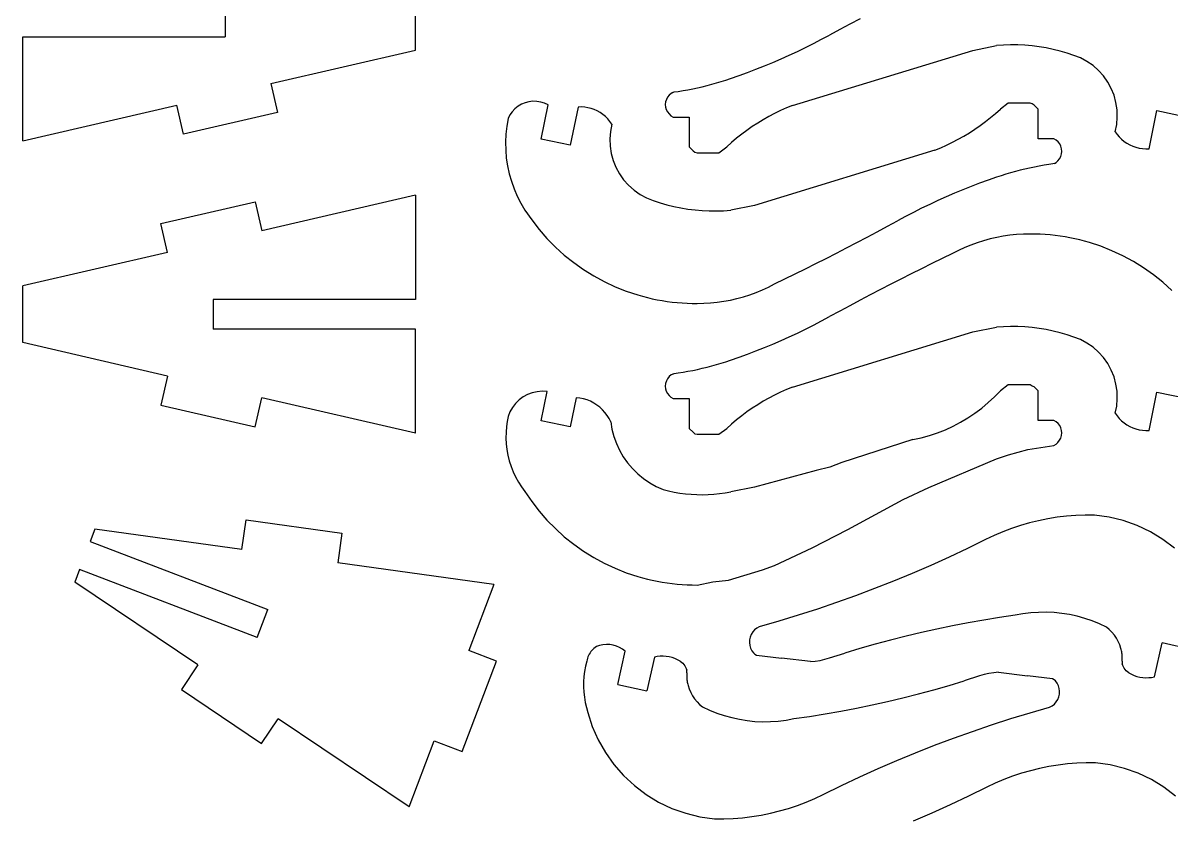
# Model space of a CAD drawing. Extents: x -3998 to 3998, y -3549 to 3549.
# Drawn here: x -1880 to -1301, y -3071 to -2669 of the extents above; entities that cross this region are included whole.
import ezdxf

# ---------------------------------------------------------------- set-up
doc = ezdxf.new("R2010")
doc.units = 0
doc.header["$MEASUREMENT"] = 0
doc.layers.get('0').update_dxf_attribs({"linetype": 'CONTINUOUS'})

msp = doc.modelspace()

# ---------------------------------------------------------------- linework, layer by layer
for p, q in [((-1681.85, -2683.12), (-1681.85, -2654.51)), ((-1777.85, -2661.32), (-1777.85, -2676.32)), ((-1457.61, -2667.25), (-1462.74, -2669.98)), ((-1467.86, -2672.73), (-1472.97, -2675.5)), ((-1462.74, -2669.98), (-1467.86, -2672.73)), ((-1879.85, -2728.82), (-1879.85, -2676.32)), ((-1879.85, -2676.32), (-1777.85, -2676.32)), ((-1485.1, -2681.78), (-1481.03, -2679.74)), ((-1481.03, -2679.74), (-1476.98, -2677.65)), ((-1476.98, -2677.65), (-1472.97, -2675.5)), ((-1400.77, -2683.2), (-1388.85, -2680.82)), ((-1385.25, -2680.56), (-1388.85, -2680.82)), ((-1381.65, -2680.44), (-1385.25, -2680.56)), ((-1378.04, -2680.47), (-1381.65, -2680.44)), ((-1374.44, -2680.64), (-1378.04, -2680.47)), ((-1370.85, -2680.95), (-1374.44, -2680.64)), ((-1367.28, -2681.4), (-1370.85, -2680.95)), ((-1754.82, -2699.96), (-1681.85, -2683.12)), ((-1497.49, -2687.54), (-1493.33, -2685.68)), ((-1493.33, -2685.68), (-1489.2, -2683.76)), ((-1491.75, -2711.02), (-1400.77, -2683.2)), ((-1489.2, -2683.76), (-1485.1, -2681.78)), ((-1363.72, -2682), (-1367.28, -2681.4)), ((-1360.19, -2682.73), (-1363.72, -2682)), ((-1356.69, -2683.6), (-1360.19, -2682.73)), ((-1353.23, -2684.61), (-1356.69, -2683.6)), ((-1349.81, -2685.76), (-1353.23, -2684.61)), ((-1346.44, -2687.04), (-1349.81, -2685.76)), ((-1514.36, -2694.4), (-1510.11, -2692.77)), ((-1510.11, -2692.77), (-1505.88, -2691.09)), ((-1505.88, -2691.09), (-1501.67, -2689.34)), ((-1501.67, -2689.34), (-1497.49, -2687.54)), ((-1343.16, -2688.79), (-1346.44, -2687.04)), ((-1340.11, -2690.91), (-1343.16, -2688.79)), ((-1337.32, -2693.37), (-1340.11, -2690.91)), ((-1527.65, -2698.97), (-1525.29, -2698.23)), ((-1525.29, -2698.23), (-1522.94, -2697.46)), ((-1522.94, -2697.46), (-1518.64, -2695.96)), ((-1518.64, -2695.96), (-1514.36, -2694.4)), ((-1334.84, -2696.14), (-1337.32, -2693.37)), ((-1332.69, -2699.18), (-1334.84, -2696.14)), ((-1754.82, -2699.96), (-1751.44, -2714.58)), ((-1552.13, -2704.43), (-1551.4, -2704.18)), ((-1551.4, -2704.18), (-1549.34, -2703.88)), ((-1549.34, -2703.88), (-1546.9, -2703.49)), ((-1546.9, -2703.49), (-1544.46, -2703.06)), ((-1544.46, -2703.06), (-1542.04, -2702.59)), ((-1542.04, -2702.59), (-1539.62, -2702.08)), ((-1539.62, -2702.08), (-1537.2, -2701.53)), ((-1537.2, -2701.53), (-1534.8, -2700.95)), ((-1534.8, -2700.95), (-1532.41, -2700.33)), ((-1532.41, -2700.33), (-1530.02, -2699.67)), ((-1530.02, -2699.67), (-1527.65, -2698.97)), ((-1330.91, -2702.44), (-1332.69, -2699.18)), ((-1329.52, -2705.89), (-1330.91, -2702.44)), ((-1626.56, -2709.62), (-1628.41, -2710.4)), ((-1624.62, -2709.12), (-1626.56, -2709.62)), ((-1622.64, -2708.88), (-1624.62, -2709.12)), ((-1620.63, -2708.93), (-1622.64, -2708.88)), ((-1618.66, -2709.26), (-1620.63, -2708.93)), ((-1616.75, -2709.86), (-1618.66, -2709.26)), ((-1614.94, -2710.72), (-1616.75, -2709.86)), ((-1555.71, -2709.2), (-1555.84, -2710.51)), ((-1555.33, -2707.94), (-1555.71, -2709.2)), ((-1554.73, -2706.78), (-1555.33, -2707.94)), ((-1553.92, -2705.75), (-1554.73, -2706.78)), ((-1552.92, -2704.89), (-1553.92, -2705.75)), ((-1552.13, -2704.43), (-1552.92, -2704.89)), ((-1382.85, -2709.82), (-1386.85, -2712.82)), ((-1371.85, -2709.82), (-1382.85, -2709.82)), ((-1370.75, -2710.12), (-1371.85, -2709.82)), ((-1369.85, -2710.82), (-1370.75, -2710.12)), ((-1328.54, -2709.48), (-1329.52, -2705.89)), ((-1327.98, -2713.15), (-1328.54, -2709.48)), ((-1879.85, -2728.82), (-1802.29, -2710.92)), ((-1798.91, -2725.53), (-1802.29, -2710.92)), ((-1751.44, -2714.58), (-1798.91, -2725.53)), ((-1634.2, -2715.78), (-1635.11, -2717.57)), ((-1633.05, -2714.14), (-1634.2, -2715.78)), ((-1631.69, -2712.68), (-1633.05, -2714.14)), ((-1630.13, -2711.42), (-1631.69, -2712.68)), ((-1628.41, -2710.4), (-1630.13, -2711.42)), ((-1618.52, -2727.98), (-1614.94, -2710.72)), ((-1599.85, -2711.82), (-1603.84, -2731.03)), ((-1598.18, -2711.77), (-1599.85, -2711.82)), ((-1596.51, -2711.87), (-1598.18, -2711.77)), ((-1594.86, -2712.12), (-1596.51, -2711.87)), ((-1593.24, -2712.52), (-1594.86, -2712.12)), ((-1591.66, -2713.06), (-1593.24, -2712.52)), ((-1590.14, -2713.75), (-1591.66, -2713.06)), ((-1588.68, -2714.57), (-1590.14, -2713.75)), ((-1587.3, -2715.51), (-1588.68, -2714.57)), ((-1586.02, -2716.58), (-1587.3, -2715.51)), ((-1555.84, -2710.51), (-1555.72, -2711.81)), ((-1555.72, -2711.81), (-1555.36, -2713.07)), ((-1555.36, -2713.07), (-1554.76, -2714.24)), ((-1554.76, -2714.24), (-1553.96, -2715.28)), ((-1553.96, -2715.28), (-1552.98, -2716.15)), ((-1500.71, -2715.05), (-1503.61, -2716.58)), ((-1497.76, -2713.61), (-1500.71, -2715.05)), ((-1494.78, -2712.27), (-1497.76, -2713.61)), ((-1491.75, -2711.02), (-1494.78, -2712.27)), ((-1391.8, -2717.11), (-1389.29, -2715)), ((-1389.29, -2715), (-1386.85, -2712.82)), ((-1367.85, -2712.82), (-1369.85, -2710.82)), ((-1367.85, -2727.82), (-1367.85, -2712.82)), ((-1327.85, -2716.87), (-1327.98, -2713.15)), ((-1311.85, -2732.82), (-1307.86, -2713.6)), ((-1307.86, -2713.6), (-1293.17, -2716.65)), ((-1635.82, -2721.51), (-1636.26, -2725.5)), ((-1635.11, -2717.57), (-1635.82, -2721.51)), ((-1584.84, -2717.76), (-1586.02, -2716.58)), ((-1583.76, -2719.04), (-1584.84, -2717.76)), ((-1582.81, -2720.41), (-1583.76, -2719.04)), ((-1582.81, -2720.41), (-1583.54, -2724.06)), ((-1552.98, -2716.15), (-1551.85, -2716.82)), ((-1551.85, -2716.82), (-1543.85, -2716.82)), ((-1543.85, -2716.82), (-1543.85, -2731.82)), ((-1512.01, -2721.67), (-1514.7, -2723.54)), ((-1509.26, -2719.89), (-1512.01, -2721.67)), ((-1506.46, -2718.19), (-1509.26, -2719.89)), ((-1503.61, -2716.58), (-1506.46, -2718.19)), ((-1399.69, -2722.96), (-1397, -2721.09)), ((-1397, -2721.09), (-1394.37, -2719.14)), ((-1394.37, -2719.14), (-1391.8, -2717.11)), ((-1328.89, -2724.22), (-1328.16, -2720.57)), ((-1328.16, -2720.57), (-1327.85, -2716.87)), ((-1636.26, -2725.5), (-1636.45, -2729.51)), ((-1583.54, -2724.06), (-1583.85, -2727.76)), ((-1519.9, -2727.52), (-1522.41, -2729.63)), ((-1517.33, -2725.49), (-1519.9, -2727.52)), ((-1514.7, -2723.54), (-1517.33, -2725.49)), ((-1408.09, -2728.06), (-1405.24, -2726.44)), ((-1405.24, -2726.44), (-1402.44, -2724.74)), ((-1402.44, -2724.74), (-1399.69, -2722.96)), ((-1328.89, -2724.22), (-1327.94, -2725.59)), ((-1327.94, -2725.59), (-1326.86, -2726.87)), ((-1326.86, -2726.87), (-1325.68, -2728.05)), ((-1636.45, -2729.51), (-1636.37, -2733.52)), ((-1603.84, -2731.03), (-1618.52, -2727.98)), ((-1583.85, -2727.76), (-1583.72, -2731.48)), ((-1583.72, -2731.48), (-1583.16, -2735.16)), ((-1543.85, -2731.82), (-1541.85, -2733.82)), ((-1528.85, -2734.82), (-1524.85, -2731.82)), ((-1522.41, -2729.63), (-1524.85, -2731.82)), ((-1419.95, -2733.62), (-1416.92, -2732.36)), ((-1416.92, -2732.36), (-1413.94, -2731.02)), ((-1413.94, -2731.02), (-1410.99, -2729.58)), ((-1410.99, -2729.58), (-1408.09, -2728.06)), ((-1359.85, -2727.82), (-1367.85, -2727.82)), ((-1358.72, -2728.48), (-1359.85, -2727.82)), ((-1357.74, -2729.35), (-1358.72, -2728.48)), ((-1356.93, -2730.39), (-1357.74, -2729.35)), ((-1356.34, -2731.56), (-1356.93, -2730.39)), ((-1355.98, -2732.82), (-1356.34, -2731.56)), ((-1355.86, -2734.13), (-1355.98, -2732.82)), ((-1325.68, -2728.05), (-1324.4, -2729.12)), ((-1324.4, -2729.12), (-1323.02, -2730.07)), ((-1323.02, -2730.07), (-1321.56, -2730.89)), ((-1321.56, -2730.89), (-1320.04, -2731.57)), ((-1320.04, -2731.57), (-1318.46, -2732.11)), ((-1318.46, -2732.11), (-1316.84, -2732.51)), ((-1316.84, -2732.51), (-1315.19, -2732.76)), ((-1315.19, -2732.76), (-1313.52, -2732.87)), ((-1313.52, -2732.87), (-1311.85, -2732.82)), ((-1636.37, -2733.52), (-1636.04, -2737.51)), ((-1636.04, -2737.51), (-1635.44, -2741.48)), ((-1583.16, -2735.16), (-1582.18, -2738.74)), ((-1582.18, -2738.74), (-1580.79, -2742.19)), ((-1541.85, -2733.82), (-1540.95, -2734.52)), ((-1540.95, -2734.52), (-1539.85, -2734.82)), ((-1539.85, -2734.82), (-1528.85, -2734.82)), ((-1419.95, -2733.62), (-1510.93, -2761.43)), ((-1358.77, -2739.74), (-1357.78, -2738.88)), ((-1357.78, -2738.88), (-1356.97, -2737.85)), ((-1356.97, -2737.85), (-1356.37, -2736.69)), ((-1356.37, -2736.69), (-1355.99, -2735.43)), ((-1355.99, -2735.43), (-1355.86, -2734.13)), ((-1635.44, -2741.48), (-1634.59, -2745.4)), ((-1580.79, -2742.19), (-1579.01, -2745.46)), ((-1379.29, -2744.31), (-1381.68, -2744.97)), ((-1376.9, -2743.68), (-1379.29, -2744.31)), ((-1374.5, -2743.1), (-1376.9, -2743.68)), ((-1372.08, -2742.55), (-1374.5, -2743.1)), ((-1369.66, -2742.05), (-1372.08, -2742.55)), ((-1367.23, -2741.58), (-1369.66, -2742.05)), ((-1364.8, -2741.14), (-1367.23, -2741.58)), ((-1362.36, -2740.75), (-1364.8, -2741.14)), ((-1360.3, -2740.45), (-1362.36, -2740.75)), ((-1359.57, -2740.2), (-1360.3, -2740.45)), ((-1359.57, -2740.2), (-1358.77, -2739.74)), ((-1634.59, -2745.4), (-1633.49, -2749.25)), ((-1633.49, -2749.25), (-1632.14, -2753.03)), ((-1579.01, -2745.46), (-1576.86, -2748.49)), ((-1576.86, -2748.49), (-1574.38, -2751.26)), ((-1397.34, -2750.24), (-1401.59, -2751.86)), ((-1393.06, -2748.67), (-1397.34, -2750.24)), ((-1388.76, -2747.17), (-1393.06, -2748.67)), ((-1386.41, -2746.4), (-1388.76, -2747.17)), ((-1384.05, -2745.66), (-1386.41, -2746.4)), ((-1381.68, -2744.97), (-1384.05, -2745.66)), ((-1681.85, -2756.31), (-1759.41, -2774.21)), ((-1681.85, -2756.31), (-1681.85, -2808.81)), ((-1632.14, -2753.03), (-1630.54, -2756.71)), ((-1574.38, -2751.26), (-1571.59, -2753.72)), ((-1571.59, -2753.72), (-1568.53, -2755.84)), ((-1568.53, -2755.84), (-1565.26, -2757.59)), ((-1410.03, -2755.29), (-1414.21, -2757.09)), ((-1405.82, -2753.54), (-1410.03, -2755.29)), ((-1401.59, -2751.86), (-1405.82, -2753.54)), ((-1810.26, -2770.55), (-1762.78, -2759.59)), ((-1762.78, -2759.59), (-1759.41, -2774.21)), ((-1630.54, -2756.71), (-1628.71, -2760.27)), ((-1628.71, -2760.27), (-1626.65, -2763.72)), ((-1565.26, -2757.59), (-1561.89, -2758.87)), ((-1561.89, -2758.87), (-1558.47, -2760.02)), ((-1558.47, -2760.02), (-1555.01, -2761.03)), ((-1555.01, -2761.03), (-1551.51, -2761.9)), ((-1551.51, -2761.9), (-1547.98, -2762.64)), ((-1510.93, -2761.43), (-1522.85, -2763.82)), ((-1422.5, -2760.87), (-1426.6, -2762.85)), ((-1418.37, -2758.95), (-1422.5, -2760.87)), ((-1414.21, -2757.09), (-1418.37, -2758.95)), ((-1626.65, -2763.72), (-1623.23, -2768.72)), ((-1547.98, -2762.64), (-1544.42, -2763.23)), ((-1544.42, -2763.23), (-1540.85, -2763.68)), ((-1540.85, -2763.68), (-1537.25, -2764)), ((-1537.25, -2764), (-1533.65, -2764.16)), ((-1533.65, -2764.16), (-1530.05, -2764.19)), ((-1530.05, -2764.19), (-1526.45, -2764.07)), ((-1526.45, -2764.07), (-1522.85, -2763.82)), ((-1434.72, -2766.98), (-1438.73, -2769.13)), ((-1430.67, -2764.89), (-1434.72, -2766.98)), ((-1426.6, -2762.85), (-1430.67, -2764.89)), ((-1806.88, -2785.16), (-1810.26, -2770.55)), ((-1623.23, -2768.72), (-1619.52, -2773.51)), ((-1619.52, -2773.51), (-1615.54, -2778.08)), ((-1448.96, -2774.65), (-1443.84, -2771.9)), ((-1443.84, -2771.9), (-1438.73, -2769.13)), ((-1615.54, -2778.08), (-1611.29, -2782.4)), ((-1459.23, -2780.09), (-1454.09, -2777.38)), ((-1454.09, -2777.38), (-1448.96, -2774.65)), ((-1395.28, -2779.18), (-1398.52, -2780.21)), ((-1392.01, -2778.29), (-1395.28, -2779.18)), ((-1388.7, -2777.53), (-1392.01, -2778.29)), ((-1385.36, -2776.91), (-1388.7, -2777.53)), ((-1382, -2776.43), (-1385.36, -2776.91)), ((-1378.63, -2776.09), (-1382, -2776.43)), ((-1375.24, -2775.88), (-1378.63, -2776.09)), ((-1371.85, -2775.82), (-1375.24, -2775.88)), ((-1369.32, -2775.83), (-1371.85, -2775.82)), ((-1366.8, -2775.9), (-1369.32, -2775.83)), ((-1364.27, -2776.04), (-1366.8, -2775.9)), ((-1361.76, -2776.24), (-1364.27, -2776.04)), ((-1359.24, -2776.51), (-1361.76, -2776.24)), ((-1356.74, -2776.84), (-1359.24, -2776.51)), ((-1354.24, -2777.23), (-1356.74, -2776.84)), ((-1351.75, -2777.68), (-1354.24, -2777.23)), ((-1349.28, -2778.2), (-1351.75, -2777.68)), ((-1346.82, -2778.78), (-1349.28, -2778.2)), ((-1344.38, -2779.42), (-1346.82, -2778.78)), ((-1341.95, -2780.12), (-1344.38, -2779.42)), ((-1806.88, -2785.16), (-1879.85, -2802)), ((-1611.29, -2782.4), (-1606.79, -2786.46)), ((-1469.55, -2785.45), (-1464.39, -2782.78)), ((-1464.39, -2782.78), (-1459.23, -2780.09)), ((-1407.93, -2784.07), (-1410.95, -2785.62)), ((-1404.84, -2782.66), (-1407.93, -2784.07)), ((-1401.7, -2781.37), (-1404.84, -2782.66)), ((-1398.52, -2780.21), (-1401.7, -2781.37)), ((-1336.19, -2782.01), (-1341.95, -2780.12)), ((-1330.56, -2784.24), (-1336.19, -2782.01)), ((-1325.07, -2786.81), (-1330.56, -2784.24)), ((-1606.79, -2786.46), (-1602.06, -2790.24)), ((-1602.06, -2790.24), (-1597.11, -2793.74)), ((-1485.1, -2793.32), (-1479.91, -2790.72)), ((-1479.91, -2790.72), (-1474.72, -2788.09)), ((-1474.72, -2788.09), (-1469.55, -2785.45)), ((-1421.39, -2790.72), (-1426.6, -2793.31)), ((-1416.18, -2788.16), (-1421.39, -2790.72)), ((-1410.95, -2785.62), (-1416.18, -2788.16)), ((-1319.74, -2789.69), (-1325.07, -2786.81)), ((-1314.59, -2792.89), (-1319.74, -2789.69)), ((-1597.11, -2793.74), (-1591.96, -2796.94)), ((-1591.96, -2796.94), (-1586.63, -2799.82)), ((-1495.52, -2798.47), (-1490.31, -2795.91)), ((-1490.31, -2795.91), (-1485.1, -2793.32)), ((-1431.79, -2795.91), (-1436.98, -2798.54)), ((-1426.6, -2793.31), (-1431.79, -2795.91)), ((-1309.64, -2796.39), (-1314.59, -2792.89)), ((-1304.91, -2800.17), (-1309.64, -2796.39)), ((-1879.85, -2830.61), (-1879.85, -2802)), ((-1586.63, -2799.82), (-1581.14, -2802.39)), ((-1581.14, -2802.39), (-1575.51, -2804.62)), ((-1506.86, -2803.97), (-1503.77, -2802.56)), ((-1503.77, -2802.56), (-1500.75, -2801.02)), ((-1500.75, -2801.02), (-1495.52, -2798.47)), ((-1442.15, -2801.19), (-1447.31, -2803.85)), ((-1436.98, -2798.54), (-1442.15, -2801.19)), ((-1300.41, -2804.23), (-1304.91, -2800.17)), ((-1575.51, -2804.62), (-1569.75, -2806.52)), ((-1569.75, -2806.52), (-1567.32, -2807.22)), ((-1567.32, -2807.22), (-1564.88, -2807.86)), ((-1564.88, -2807.86), (-1562.42, -2808.43)), ((-1562.42, -2808.43), (-1559.94, -2808.95)), ((-1523, -2809.1), (-1519.69, -2808.34)), ((-1519.69, -2808.34), (-1516.42, -2807.45)), ((-1516.42, -2807.45), (-1513.18, -2806.42)), ((-1513.18, -2806.42), (-1509.99, -2805.26)), ((-1509.99, -2805.26), (-1506.86, -2803.97)), ((-1452.47, -2806.54), (-1457.61, -2809.25)), ((-1447.31, -2803.85), (-1452.47, -2806.54)), ((-1681.85, -2808.81), (-1783.85, -2808.81)), ((-1783.85, -2808.81), (-1783.85, -2823.81)), ((-1559.94, -2808.95), (-1557.46, -2809.4)), ((-1557.46, -2809.4), (-1554.96, -2809.8)), ((-1554.96, -2809.8), (-1552.46, -2810.12)), ((-1552.46, -2810.12), (-1549.94, -2810.39)), ((-1549.94, -2810.39), (-1547.42, -2810.59)), ((-1547.42, -2810.59), (-1544.9, -2810.73)), ((-1544.9, -2810.73), (-1542.38, -2810.8)), ((-1542.38, -2810.8), (-1539.85, -2810.82)), ((-1539.85, -2810.82), (-1536.46, -2810.75)), ((-1536.46, -2810.75), (-1533.07, -2810.55)), ((-1533.07, -2810.55), (-1529.69, -2810.2)), ((-1529.69, -2810.2), (-1526.34, -2809.72)), ((-1526.34, -2809.72), (-1523, -2809.1)), ((-1462.74, -2811.98), (-1467.86, -2814.73)), ((-1457.61, -2809.25), (-1462.74, -2811.98)), ((-1481.03, -2821.74), (-1476.98, -2819.65)), ((-1476.98, -2819.65), (-1472.97, -2817.5)), ((-1467.86, -2814.73), (-1472.97, -2817.5)), ((-1681.85, -2823.81), (-1783.85, -2823.81)), ((-1681.85, -2876.31), (-1681.85, -2823.81)), ((-1493.33, -2827.68), (-1489.2, -2825.76)), ((-1491.75, -2853.02), (-1400.77, -2825.2)), ((-1489.2, -2825.76), (-1485.1, -2823.78)), ((-1485.1, -2823.78), (-1481.03, -2821.74)), ((-1400.77, -2825.2), (-1388.85, -2822.82)), ((-1385.25, -2822.56), (-1388.85, -2822.82)), ((-1381.65, -2822.44), (-1385.25, -2822.56)), ((-1378.04, -2822.47), (-1381.65, -2822.44)), ((-1374.44, -2822.64), (-1378.04, -2822.47)), ((-1370.85, -2822.95), (-1374.44, -2822.64)), ((-1367.28, -2823.4), (-1370.85, -2822.95)), ((-1363.72, -2824), (-1367.28, -2823.4)), ((-1360.19, -2824.73), (-1363.72, -2824)), ((-1356.69, -2825.6), (-1360.19, -2824.73)), ((-1353.23, -2826.61), (-1356.69, -2825.6)), ((-1806.88, -2847.45), (-1879.85, -2830.61)), ((-1505.88, -2833.09), (-1501.67, -2831.34)), ((-1501.67, -2831.34), (-1497.49, -2829.54)), ((-1497.49, -2829.54), (-1493.33, -2827.68)), ((-1349.81, -2827.76), (-1353.23, -2826.61)), ((-1346.44, -2829.04), (-1349.81, -2827.76)), ((-1343.16, -2830.79), (-1346.44, -2829.04)), ((-1340.11, -2832.91), (-1343.16, -2830.79)), ((-1518.64, -2837.96), (-1514.36, -2836.4)), ((-1514.36, -2836.4), (-1510.11, -2834.77)), ((-1510.11, -2834.77), (-1505.88, -2833.09)), ((-1337.32, -2835.37), (-1340.11, -2832.91)), ((-1334.84, -2838.14), (-1337.32, -2835.37)), ((-1537.2, -2843.53), (-1534.8, -2842.95)), ((-1534.8, -2842.95), (-1532.41, -2842.33)), ((-1532.41, -2842.33), (-1530.02, -2841.67)), ((-1530.02, -2841.67), (-1527.65, -2840.97)), ((-1527.65, -2840.97), (-1525.29, -2840.23)), ((-1525.29, -2840.23), (-1522.94, -2839.46)), ((-1522.94, -2839.46), (-1518.64, -2837.96)), ((-1332.69, -2841.18), (-1334.84, -2838.14)), ((-1330.91, -2844.44), (-1332.69, -2841.18)), ((-1806.88, -2847.45), (-1810.26, -2862.07)), ((-1554.73, -2848.78), (-1555.33, -2849.94)), ((-1553.92, -2847.75), (-1554.73, -2848.78)), ((-1552.92, -2846.89), (-1553.92, -2847.75)), ((-1552.13, -2846.43), (-1552.92, -2846.89)), ((-1552.13, -2846.43), (-1551.4, -2846.18)), ((-1551.4, -2846.18), (-1549.34, -2845.88)), ((-1549.34, -2845.88), (-1546.9, -2845.49)), ((-1546.9, -2845.49), (-1544.46, -2845.06)), ((-1544.46, -2845.06), (-1542.04, -2844.59)), ((-1542.04, -2844.59), (-1539.62, -2844.08)), ((-1539.62, -2844.08), (-1537.2, -2843.53)), ((-1329.52, -2847.89), (-1330.91, -2844.44)), ((-1328.54, -2851.48), (-1329.52, -2847.89)), ((-1555.71, -2851.2), (-1555.84, -2852.51)), ((-1555.84, -2852.51), (-1555.72, -2853.81)), ((-1555.72, -2853.81), (-1555.36, -2855.07)), ((-1555.33, -2849.94), (-1555.71, -2851.2)), ((-1494.78, -2854.27), (-1497.76, -2855.61)), ((-1491.75, -2853.02), (-1494.78, -2854.27)), ((-1389.81, -2857.91), (-1386.85, -2854.82)), ((-1382.85, -2851.82), (-1386.85, -2854.82)), ((-1371.85, -2851.82), (-1382.85, -2851.82)), ((-1370.75, -2852.62), (-1371.85, -2851.82)), ((-1369.85, -2852.82), (-1370.75, -2852.62)), ((-1367.85, -2854.82), (-1369.85, -2852.82)), ((-1367.85, -2869.82), (-1367.85, -2854.82)), ((-1327.98, -2855.15), (-1328.54, -2851.48)), ((-1762.78, -2873.02), (-1759.41, -2858.41)), ((-1681.85, -2876.31), (-1759.41, -2858.41)), ((-1629.63, -2859.51), (-1631.43, -2861.29)), ((-1627.6, -2857.99), (-1629.63, -2859.51)), ((-1625.38, -2856.78), (-1627.6, -2857.99)), ((-1623, -2855.89), (-1625.38, -2856.78)), ((-1620.53, -2855.34), (-1623, -2855.89)), ((-1618.01, -2855.14), (-1620.53, -2855.34)), ((-1618.52, -2869.98), (-1615.48, -2855.3)), ((-1615.48, -2855.3), (-1618.01, -2855.14)), ((-1600.79, -2858.35), (-1603.84, -2873.03)), ((-1598.94, -2858.56), (-1600.79, -2858.35)), ((-1597.12, -2858.94), (-1598.94, -2858.56)), ((-1595.34, -2859.49), (-1597.12, -2858.94)), ((-1593.62, -2860.19), (-1595.34, -2859.49)), ((-1591.96, -2861.05), (-1593.62, -2860.19)), ((-1555.36, -2855.07), (-1554.76, -2856.24)), ((-1554.76, -2856.24), (-1553.96, -2857.28)), ((-1553.96, -2857.28), (-1552.98, -2858.15)), ((-1552.98, -2858.15), (-1551.85, -2858.82)), ((-1551.85, -2858.82), (-1543.85, -2858.82)), ((-1543.85, -2858.82), (-1543.85, -2873.82)), ((-1506.46, -2860.19), (-1509.26, -2861.89)), ((-1503.61, -2858.58), (-1506.46, -2860.19)), ((-1500.71, -2857.05), (-1503.61, -2858.58)), ((-1497.76, -2855.61), (-1500.71, -2857.05)), ((-1392.94, -2860.85), (-1389.81, -2857.91)), ((-1328.16, -2862.57), (-1327.85, -2858.87)), ((-1327.85, -2858.87), (-1327.98, -2855.15)), ((-1311.85, -2874.82), (-1307.86, -2855.6)), ((-1307.86, -2855.6), (-1293.17, -2858.65)), ((-1810.26, -2862.07), (-1762.78, -2873.02)), ((-1634.2, -2865.52), (-1635.12, -2867.88)), ((-1632.97, -2863.31), (-1634.2, -2865.52)), ((-1631.43, -2861.29), (-1632.97, -2863.31)), ((-1590.39, -2862.05), (-1591.96, -2861.05)), ((-1588.92, -2863.19), (-1590.39, -2862.05)), ((-1587.56, -2864.46), (-1588.92, -2863.19)), ((-1586.32, -2865.84), (-1587.56, -2864.46)), ((-1585.2, -2867.33), (-1586.32, -2865.84)), ((-1514.7, -2865.54), (-1517.33, -2867.49)), ((-1512.01, -2863.67), (-1514.7, -2865.54)), ((-1509.26, -2861.89), (-1512.01, -2863.67)), ((-1403.2, -2868.58), (-1399.64, -2866.19)), ((-1399.64, -2866.19), (-1396.22, -2863.61)), ((-1396.22, -2863.61), (-1392.94, -2860.85)), ((-1328.89, -2866.22), (-1328.16, -2862.57)), ((-1328.89, -2866.22), (-1327.94, -2867.59)), ((-1635.69, -2870.35), (-1635.91, -2872.87)), ((-1635.12, -2867.88), (-1635.69, -2870.35)), ((-1603.84, -2873.03), (-1618.52, -2869.98)), ((-1584.23, -2868.92), (-1585.2, -2867.33)), ((-1583.4, -2870.59), (-1584.23, -2868.92)), ((-1583.4, -2870.59), (-1582.77, -2874.3)), ((-1522.41, -2871.63), (-1524.85, -2873.82)), ((-1519.9, -2869.52), (-1522.41, -2871.63)), ((-1517.33, -2867.49), (-1519.9, -2869.52)), ((-1410.67, -2872.76), (-1406.88, -2870.77)), ((-1406.88, -2870.77), (-1403.2, -2868.58)), ((-1359.85, -2869.82), (-1367.85, -2869.82)), ((-1358.72, -2870.48), (-1359.85, -2869.82)), ((-1357.74, -2871.35), (-1358.72, -2870.48)), ((-1356.93, -2872.39), (-1357.74, -2871.35)), ((-1327.94, -2867.59), (-1326.86, -2868.87)), ((-1326.86, -2868.87), (-1325.68, -2870.05)), ((-1325.68, -2870.05), (-1324.4, -2871.12)), ((-1324.4, -2871.12), (-1323.02, -2872.07)), ((-1323.02, -2872.07), (-1321.56, -2872.89)), ((-1636.15, -2875.78), (-1636.21, -2878.7)), ((-1635.91, -2872.87), (-1636.15, -2875.78)), ((-1582.77, -2874.3), (-1581.81, -2877.95)), ((-1581.81, -2877.95), (-1580.52, -2881.49)), ((-1543.85, -2873.82), (-1541.85, -2875.82)), ((-1541.85, -2875.82), (-1540.95, -2876.52)), ((-1540.95, -2876.52), (-1539.85, -2876.82)), ((-1539.85, -2876.82), (-1528.85, -2876.82)), ((-1528.85, -2876.82), (-1524.85, -2873.82)), ((-1426.76, -2878.61), (-1422.63, -2877.48)), ((-1422.63, -2877.48), (-1418.56, -2876.12)), ((-1418.56, -2876.12), (-1414.57, -2874.55)), ((-1414.57, -2874.55), (-1410.67, -2872.76)), ((-1356.34, -2873.56), (-1356.93, -2872.39)), ((-1356.37, -2878.69), (-1355.99, -2877.43)), ((-1355.98, -2874.82), (-1356.34, -2873.56)), ((-1355.99, -2877.43), (-1355.86, -2876.13)), ((-1355.86, -2876.13), (-1355.98, -2874.82)), ((-1321.56, -2872.89), (-1320.04, -2873.57)), ((-1320.04, -2873.57), (-1318.46, -2874.11)), ((-1318.46, -2874.11), (-1316.84, -2874.51)), ((-1316.84, -2874.51), (-1315.19, -2874.76)), ((-1315.19, -2874.76), (-1313.52, -2874.87)), ((-1313.52, -2874.87), (-1311.85, -2874.82)), ((-1636.21, -2878.7), (-1636.07, -2881.61)), ((-1636.07, -2881.61), (-1635.74, -2884.51)), ((-1580.52, -2881.49), (-1578.93, -2884.9)), ((-1430.95, -2879.52), (-1466.75, -2891.12)), ((-1430.95, -2879.52), (-1426.76, -2878.61)), ((-1372.93, -2884.43), (-1359.91, -2882.4)), ((-1359.91, -2882.4), (-1358.77, -2881.74)), ((-1358.77, -2881.74), (-1357.78, -2880.88)), ((-1357.78, -2880.88), (-1356.97, -2879.85)), ((-1356.97, -2879.85), (-1356.37, -2878.69)), ((-1635.74, -2884.51), (-1635.23, -2887.38)), ((-1635.23, -2887.38), (-1634.53, -2890.21)), ((-1578.93, -2884.9), (-1577.03, -2888.16)), ((-1577.03, -2888.16), (-1574.86, -2891.24)), ((-1422.95, -2903.62), (-1388.76, -2889.17)), ((-1388.76, -2889.17), (-1382.75, -2887.12)), ((-1382.75, -2887.12), (-1372.93, -2884.43)), ((-1634.53, -2890.21), (-1633.65, -2892.99)), ((-1633.65, -2892.99), (-1632.58, -2895.71)), ((-1574.86, -2891.24), (-1572.41, -2894.11)), ((-1572.41, -2894.11), (-1569.72, -2896.75)), ((-1479.75, -2895.12), (-1510.93, -2903.43)), ((-1472.93, -2893.43), (-1479.75, -2895.12)), ((-1466.75, -2891.12), (-1472.93, -2893.43)), ((-1632.58, -2895.71), (-1631.35, -2898.35)), ((-1631.35, -2898.35), (-1629.94, -2900.9)), ((-1629.94, -2900.9), (-1628.37, -2903.36)), ((-1569.72, -2896.75), (-1566.81, -2899.14)), ((-1566.81, -2899.14), (-1563.69, -2901.25)), ((-1563.69, -2901.25), (-1560.39, -2903.09)), ((-1628.37, -2903.36), (-1626.65, -2905.72)), ((-1626.65, -2905.72), (-1623.23, -2910.72)), ((-1560.39, -2903.09), (-1556.95, -2904.62)), ((-1556.95, -2904.62), (-1554.17, -2905.33)), ((-1554.17, -2905.33), (-1551.37, -2905.94)), ((-1551.37, -2905.94), (-1548.54, -2906.44)), ((-1548.54, -2906.44), (-1545.69, -2906.82)), ((-1545.69, -2906.82), (-1542.84, -2907.09)), ((-1534.23, -2907.22), (-1531.37, -2907.04)), ((-1531.37, -2907.04), (-1528.51, -2906.75)), ((-1528.51, -2906.75), (-1525.67, -2906.34)), ((-1525.67, -2906.34), (-1522.85, -2905.82)), ((-1510.93, -2903.43), (-1522.85, -2905.82)), ((-1435.95, -2909.62), (-1422.95, -2903.62)), ((-1623.23, -2910.72), (-1619.52, -2915.51)), ((-1542.84, -2907.09), (-1539.97, -2907.25)), ((-1539.97, -2907.25), (-1537.1, -2907.29)), ((-1537.1, -2907.29), (-1534.23, -2907.22)), ((-1463.85, -2924.82), (-1435.95, -2909.62)), ((-1619.52, -2915.51), (-1615.54, -2920.08)), ((-1353.54, -2918.12), (-1358.24, -2918.69)), ((-1348.82, -2917.74), (-1353.54, -2918.12)), ((-1344.08, -2917.56), (-1348.82, -2917.74)), ((-1339.35, -2917.56), (-1344.08, -2917.56)), ((-1332.02, -2918.59), (-1339.35, -2917.56)), ((-1324.83, -2920.35), (-1332.02, -2918.59)), ((-1769.37, -2934.89), (-1767.3, -2920.03)), ((-1767.3, -2920.03), (-1719.05, -2926.73)), ((-1615.54, -2920.08), (-1611.29, -2924.4)), ((-1611.29, -2924.4), (-1606.79, -2928.46)), ((-1381.2, -2924.34), (-1385.63, -2926.02)), ((-1376.71, -2922.84), (-1381.2, -2924.34)), ((-1372.16, -2921.52), (-1376.71, -2922.84)), ((-1367.56, -2920.39), (-1372.16, -2921.52)), ((-1362.92, -2919.44), (-1367.56, -2920.39)), ((-1358.24, -2918.69), (-1362.92, -2919.44)), ((-1317.86, -2922.84), (-1324.83, -2920.35)), ((-1311.18, -2926.01), (-1317.86, -2922.84)), ((-1843.54, -2924.59), (-1845.97, -2930.95)), ((-1769.37, -2934.89), (-1843.54, -2924.59)), ((-1719.05, -2926.73), (-1721.11, -2941.59)), ((-1606.79, -2928.46), (-1602.06, -2932.24)), ((-1481.75, -2934.02), (-1463.85, -2924.82)), ((-1394.27, -2929.91), (-1403.43, -2934.4)), ((-1389.99, -2927.87), (-1394.27, -2929.91)), ((-1385.63, -2926.02), (-1389.99, -2927.87)), ((-1304.86, -2929.85), (-1311.18, -2926.01)), ((-1298.95, -2934.31), (-1304.86, -2929.85)), ((-1845.97, -2930.95), (-1756.28, -2965.19)), ((-1602.06, -2932.24), (-1597.11, -2935.74)), ((-1597.11, -2935.74), (-1591.96, -2938.94)), ((-1500.75, -2943.02), (-1481.75, -2934.02)), ((-1403.43, -2934.4), (-1412.67, -2938.74)), ((-1642.27, -2952.53), (-1721.11, -2941.59)), ((-1591.96, -2938.94), (-1586.63, -2941.82)), ((-1412.67, -2938.74), (-1421.98, -2942.94)), ((-1851.32, -2944.96), (-1853.75, -2951.32)), ((-1761.64, -2979.21), (-1851.32, -2944.96)), ((-1586.63, -2941.82), (-1581.14, -2944.39)), ((-1581.14, -2944.39), (-1575.51, -2946.62)), ((-1575.51, -2946.62), (-1569.75, -2948.52)), ((-1523.9, -2950.38), (-1506.75, -2945.12)), ((-1506.75, -2945.12), (-1500.75, -2943.02)), ((-1431.35, -2946.99), (-1440.79, -2950.89)), ((-1421.98, -2942.94), (-1431.35, -2946.99)), ((-1791.59, -2993.08), (-1853.75, -2951.32)), ((-1642.27, -2952.53), (-1654.98, -2985.83)), ((-1569.75, -2948.52), (-1567.32, -2949.22)), ((-1567.32, -2949.22), (-1564.88, -2949.86)), ((-1564.88, -2949.86), (-1562.42, -2950.43)), ((-1562.42, -2950.43), (-1559.94, -2950.95)), ((-1559.94, -2950.95), (-1557.46, -2951.4)), ((-1557.46, -2951.4), (-1554.96, -2951.8)), ((-1554.96, -2951.8), (-1552.46, -2952.12)), ((-1552.46, -2952.12), (-1549.94, -2952.39)), ((-1549.94, -2952.39), (-1547.42, -2952.59)), ((-1547.42, -2952.59), (-1544.9, -2952.73)), ((-1544.9, -2952.73), (-1542.38, -2952.8)), ((-1542.38, -2952.8), (-1539.85, -2952.82)), ((-1539.85, -2952.82), (-1531.8, -2951.26)), ((-1531.8, -2951.26), (-1523.9, -2950.38)), ((-1440.79, -2950.89), (-1450.29, -2954.64)), ((-1459.85, -2958.23), (-1469.46, -2961.67)), ((-1450.29, -2954.64), (-1459.85, -2958.23)), ((-1479.13, -2964.96), (-1488.84, -2968.09)), ((-1469.46, -2961.67), (-1479.13, -2964.96)), ((-1761.64, -2979.21), (-1756.28, -2965.19)), ((-1488.84, -2968.09), (-1498.61, -2971.07)), ((-1395.18, -2970.52), (-1403.08, -2971.92)), ((-1387.26, -2969.25), (-1395.18, -2970.52)), ((-1379.33, -2968.09), (-1387.26, -2969.25)), ((-1375.45, -2967.37), (-1379.33, -2968.09)), ((-1371.54, -2966.87), (-1375.45, -2967.37)), ((-1367.61, -2966.6), (-1371.54, -2966.87)), ((-1363.67, -2966.55), (-1367.61, -2966.6)), ((-1359.73, -2966.72), (-1363.67, -2966.55)), ((-1355.81, -2967.12), (-1359.73, -2966.72)), ((-1351.92, -2967.74), (-1355.81, -2967.12)), ((-1348.07, -2968.58), (-1351.92, -2967.74)), ((-1344.27, -2969.64), (-1348.07, -2968.58)), ((-1340.54, -2970.91), (-1344.27, -2969.64)), ((-1511.77, -2976.51), (-1512.54, -2977.73)), ((-1510.81, -2975.45), (-1511.77, -2976.51)), ((-1509.69, -2974.56), (-1510.81, -2975.45)), ((-1508.43, -2973.89), (-1509.69, -2974.56)), ((-1498.61, -2971.07), (-1508.43, -2973.89)), ((-1418.81, -2975.05), (-1426.64, -2976.78)), ((-1410.96, -2973.42), (-1418.81, -2975.05)), ((-1403.08, -2971.92), (-1410.96, -2973.42)), ((-1336.89, -2972.4), (-1340.54, -2970.91)), ((-1333.33, -2974.09), (-1336.89, -2972.4)), ((-1331.88, -2975.3), (-1333.33, -2974.09)), ((-1330.55, -2976.64), (-1331.88, -2975.3)), ((-1513.39, -2980.45), (-1513.46, -2981.88)), ((-1513.46, -2981.88), (-1513.28, -2983.3)), ((-1513.08, -2979.05), (-1513.39, -2980.45)), ((-1512.54, -2977.73), (-1513.08, -2979.05)), ((-1442.22, -2980.6), (-1449.97, -2982.68)), ((-1434.44, -2978.63), (-1442.22, -2980.6)), ((-1426.64, -2976.78), (-1434.44, -2978.63)), ((-1329.35, -2978.1), (-1330.55, -2976.64)), ((-1328.28, -2979.66), (-1329.35, -2978.1)), ((-1327.37, -2981.31), (-1328.28, -2979.66)), ((-1326.6, -2983.04), (-1327.37, -2981.31)), ((-1309.06, -2999.09), (-1305.28, -2982.05)), ((-1290.64, -2985.29), (-1305.28, -2982.05)), ((-1640.97, -2991.18), (-1654.98, -2985.83)), ((-1594.21, -2987.69), (-1594.56, -2988.36)), ((-1593.82, -2987.04), (-1594.21, -2987.69)), ((-1593.38, -2986.42), (-1593.82, -2987.04)), ((-1592.9, -2985.83), (-1593.38, -2986.42)), ((-1592.38, -2985.28), (-1592.9, -2985.83)), ((-1591.83, -2984.76), (-1592.38, -2985.28)), ((-1591.24, -2984.28), (-1591.83, -2984.76)), ((-1590.62, -2983.84), (-1591.24, -2984.28)), ((-1588.99, -2983.27), (-1590.62, -2983.84)), ((-1587.31, -2982.91), (-1588.99, -2983.27)), ((-1585.59, -2982.76), (-1587.31, -2982.91)), ((-1583.87, -2982.83), (-1585.59, -2982.76)), ((-1582.16, -2983.1), (-1583.87, -2982.83)), ((-1580.51, -2983.59), (-1582.16, -2983.1)), ((-1578.93, -2984.28), (-1580.51, -2983.59)), ((-1579.76, -3003), (-1576.08, -2986.21)), ((-1577.44, -2985.15), (-1578.93, -2984.28)), ((-1576.08, -2986.21), (-1577.44, -2985.15)), ((-1513.28, -2983.3), (-1512.86, -2984.67)), ((-1512.86, -2984.67), (-1512.22, -2985.95)), ((-1512.22, -2985.95), (-1511.36, -2987.1)), ((-1511.36, -2987.1), (-1510.7, -2987.73)), ((-1510.7, -2987.73), (-1509.82, -2988.15)), ((-1473.01, -2989.59), (-1465.36, -2987.18)), ((-1457.68, -2984.87), (-1465.36, -2987.18)), ((-1449.97, -2982.68), (-1457.68, -2984.87)), ((-1326, -2984.83), (-1326.6, -2983.04)), ((-1325.85, -2985.39), (-1326, -2984.83)), ((-1325.72, -2985.96), (-1325.85, -2985.39)), ((-1325.61, -2986.54), (-1325.72, -2985.96)), ((-1325.52, -2987.11), (-1325.61, -2986.54)), ((-1325.45, -2987.69), (-1325.52, -2987.11)), ((-1325.4, -2988.27), (-1325.45, -2987.69)), ((-1791.59, -2993.08), (-1799.95, -3005.53)), ((-1658.35, -3036.69), (-1640.97, -2991.18)), ((-1596.09, -2993.79), (-1596.55, -2996.37)), ((-1595.48, -2991.24), (-1596.09, -2993.79)), ((-1595.33, -2990.5), (-1595.48, -2991.24)), ((-1595.12, -2989.77), (-1595.33, -2990.5)), ((-1594.86, -2989.05), (-1595.12, -2989.77)), ((-1594.56, -2988.36), (-1594.86, -2989.05)), ((-1561.34, -2989.21), (-1565.12, -3006.25)), ((-1559.87, -2988.91), (-1561.34, -2989.21)), ((-1558.38, -2988.75), (-1559.87, -2988.91)), ((-1556.88, -2988.72), (-1558.38, -2988.75)), ((-1555.38, -2988.82), (-1556.88, -2988.72)), ((-1553.9, -2989.06), (-1555.38, -2988.82)), ((-1552.45, -2989.42), (-1553.9, -2989.06)), ((-1551.03, -2989.91), (-1552.45, -2989.42)), ((-1549.66, -2990.53), (-1551.03, -2989.91)), ((-1548.35, -2991.26), (-1549.66, -2990.53)), ((-1548.35, -2991.26), (-1547.68, -2991.72)), ((-1547.68, -2991.72), (-1547.07, -2992.26)), ((-1547.07, -2992.26), (-1546.52, -2992.86)), ((-1546.52, -2992.86), (-1546.03, -2993.51)), ((-1546.03, -2993.51), (-1545.62, -2994.22)), ((-1509.82, -2988.15), (-1497.27, -2989.66)), ((-1482.67, -2991.44), (-1497.27, -2989.66)), ((-1482.67, -2991.44), (-1480.22, -2991.21)), ((-1480.22, -2991.21), (-1477.78, -2990.82)), ((-1477.78, -2990.82), (-1475.38, -2990.28)), ((-1475.38, -2990.28), (-1473.01, -2989.59)), ((-1325.45, -2991.18), (-1325.4, -2990.6)), ((-1325.45, -2991.18), (-1325.36, -2992.56)), ((-1325.37, -2988.85), (-1325.4, -2988.27)), ((-1325.4, -2990.6), (-1325.37, -2990.02)), ((-1325.36, -2989.44), (-1325.37, -2988.85)), ((-1325.37, -2990.02), (-1325.36, -2989.44)), ((-1325.11, -2993.33), (-1325.36, -2992.56)), ((-1324.78, -2994.08), (-1325.11, -2993.33)), ((-1596.87, -2998.98), (-1597.03, -3001.59)), ((-1596.55, -2996.37), (-1596.87, -2998.98)), ((-1545.62, -2994.22), (-1545.29, -2994.96)), ((-1545.29, -2994.96), (-1545.04, -2995.73)), ((-1545.04, -2998.27), (-1545.05, -2998.86)), ((-1545.05, -2998.86), (-1545.04, -2999.44)), ((-1544.95, -2997.11), (-1545.04, -2995.73)), ((-1545.01, -2997.69), (-1545.04, -2998.27)), ((-1545.04, -2999.44), (-1545.01, -3000.02)), ((-1544.95, -2997.11), (-1545.01, -2997.69)), ((-1397.39, -2998.7), (-1405.04, -3001.12)), ((-1395.03, -2998.01), (-1397.39, -2998.7)), ((-1392.62, -2997.47), (-1395.03, -2998.01)), ((-1390.19, -2997.09), (-1392.62, -2997.47)), ((-1387.73, -2996.85), (-1390.19, -2997.09)), ((-1387.73, -2996.85), (-1373.13, -2998.64)), ((-1360.59, -3000.15), (-1373.13, -2998.64)), ((-1324.37, -2994.78), (-1324.78, -2994.08)), ((-1323.89, -2995.43), (-1324.37, -2994.78)), ((-1323.34, -2996.03), (-1323.89, -2995.43)), ((-1322.72, -2996.57), (-1323.34, -2996.03)), ((-1322.05, -2997.03), (-1322.72, -2996.57)), ((-1322.05, -2997.03), (-1320.75, -2997.77)), ((-1320.75, -2997.77), (-1319.38, -2998.38)), ((-1319.38, -2998.38), (-1317.96, -2998.87)), ((-1317.96, -2998.87), (-1316.5, -2999.24)), ((-1316.5, -2999.24), (-1315.02, -2999.47)), ((-1315.02, -2999.47), (-1313.52, -2999.57)), ((-1313.52, -2999.57), (-1312.02, -2999.54)), ((-1312.02, -2999.54), (-1310.53, -2999.38)), ((-1310.53, -2999.38), (-1309.06, -2999.09)), ((-1597.03, -3001.59), (-1597.06, -3004.21)), ((-1597.06, -3004.21), (-1596.93, -3006.83)), ((-1579.76, -3003), (-1565.12, -3006.25)), ((-1545.01, -3000.02), (-1544.96, -3000.6)), ((-1544.96, -3000.6), (-1544.89, -3001.18)), ((-1544.89, -3001.18), (-1544.8, -3001.76)), ((-1544.8, -3001.76), (-1544.68, -3002.33)), ((-1544.68, -3002.33), (-1544.55, -3002.9)), ((-1544.55, -3002.9), (-1544.4, -3003.46)), ((-1544.4, -3003.46), (-1543.8, -3005.25)), ((-1543.8, -3005.25), (-1543.04, -3006.98)), ((-1420.44, -3005.61), (-1412.72, -3003.42)), ((-1412.72, -3003.42), (-1405.04, -3001.12)), ((-1359.71, -3000.56), (-1360.59, -3000.15)), ((-1359.04, -3001.19), (-1359.71, -3000.56)), ((-1358.19, -3002.34), (-1359.04, -3001.19)), ((-1357.54, -3003.62), (-1358.19, -3002.34)), ((-1357.12, -3004.99), (-1357.54, -3003.62)), ((-1356.94, -3006.41), (-1357.12, -3004.99)), ((-1799.95, -3005.53), (-1759.51, -3032.7)), ((-1596.93, -3006.83), (-1596.66, -3009.44)), ((-1596.66, -3009.44), (-1596.24, -3012.03)), ((-1543.04, -3006.98), (-1542.12, -3008.63)), ((-1542.12, -3008.63), (-1541.06, -3010.19)), ((-1541.06, -3010.19), (-1539.85, -3011.65)), ((-1443.76, -3011.51), (-1435.96, -3009.66)), ((-1435.96, -3009.66), (-1428.19, -3007.69)), ((-1428.19, -3007.69), (-1420.44, -3005.61)), ((-1358.63, -3011.78), (-1357.87, -3010.57)), ((-1357.87, -3010.57), (-1357.32, -3009.24)), ((-1357.32, -3009.24), (-1357.01, -3007.84)), ((-1357.01, -3007.84), (-1356.94, -3006.41)), ((-1596.24, -3012.03), (-1595.68, -3014.59)), ((-1595.68, -3014.59), (-1594.98, -3017.12)), ((-1539.85, -3011.65), (-1538.53, -3012.99)), ((-1538.53, -3012.99), (-1537.08, -3014.21)), ((-1537.08, -3014.21), (-1533.52, -3015.9)), ((-1533.52, -3015.9), (-1529.87, -3017.38)), ((-1475.23, -3017.77), (-1467.33, -3016.38)), ((-1467.33, -3016.38), (-1459.45, -3014.87)), ((-1459.45, -3014.87), (-1451.59, -3013.25)), ((-1451.59, -3013.25), (-1443.76, -3011.51)), ((-1371.79, -3017.23), (-1361.98, -3014.41)), ((-1361.98, -3014.41), (-1360.72, -3013.73)), ((-1360.72, -3013.73), (-1359.59, -3012.84)), ((-1359.59, -3012.84), (-1358.63, -3011.78)), ((-1759.51, -3032.7), (-1751.15, -3020.25)), ((-1685.08, -3064.64), (-1751.15, -3020.25)), ((-1594.98, -3017.12), (-1592.69, -3024.16)), ((-1529.87, -3017.38), (-1526.14, -3018.65)), ((-1526.14, -3018.65), (-1522.34, -3019.71)), ((-1522.34, -3019.71), (-1518.49, -3020.55)), ((-1518.49, -3020.55), (-1514.6, -3021.17)), ((-1514.6, -3021.17), (-1510.68, -3021.57)), ((-1510.68, -3021.57), (-1506.74, -3021.75)), ((-1506.74, -3021.75), (-1502.8, -3021.7)), ((-1502.8, -3021.7), (-1498.86, -3021.42)), ((-1498.86, -3021.42), (-1494.95, -3020.93)), ((-1494.95, -3020.93), (-1491.08, -3020.21)), ((-1491.08, -3020.21), (-1483.14, -3019.05)), ((-1483.14, -3019.05), (-1475.23, -3017.77)), ((-1391.28, -3023.33), (-1381.56, -3020.2)), ((-1381.56, -3020.2), (-1371.79, -3017.23)), ((-1592.69, -3024.16), (-1589.7, -3030.92)), ((-1410.56, -3030.06), (-1400.94, -3026.62)), ((-1400.94, -3026.62), (-1391.28, -3023.33)), ((-1685.08, -3064.64), (-1672.36, -3031.34)), ((-1672.36, -3031.34), (-1658.35, -3036.69)), ((-1589.7, -3030.92), (-1586.04, -3037.35)), ((-1429.61, -3037.4), (-1420.11, -3033.66)), ((-1420.11, -3033.66), (-1410.56, -3030.06)), ((-1586.04, -3037.35), (-1581.75, -3043.38)), ((-1439.05, -3041.3), (-1429.61, -3037.4)), ((-1581.75, -3043.38), (-1576.87, -3048.94)), ((-1457.73, -3049.55), (-1448.42, -3045.35)), ((-1448.42, -3045.35), (-1439.05, -3041.3)), ((-1367.03, -3045.32), (-1371.63, -3046.46)), ((-1362.39, -3044.38), (-1367.03, -3045.32)), ((-1357.71, -3043.62), (-1362.39, -3044.38)), ((-1353.01, -3043.05), (-1357.71, -3043.62)), ((-1348.29, -3042.68), (-1353.01, -3043.05)), ((-1343.55, -3042.49), (-1348.29, -3042.68)), ((-1338.82, -3042.5), (-1343.55, -3042.49)), ((-1331.49, -3043.52), (-1338.82, -3042.5)), ((-1324.31, -3045.29), (-1331.49, -3043.52)), ((-1317.34, -3047.77), (-1324.31, -3045.29)), ((-1576.87, -3048.94), (-1571.45, -3053.98)), ((-1466.97, -3053.89), (-1457.73, -3049.55)), ((-1385.1, -3050.95), (-1389.46, -3052.81)), ((-1380.67, -3049.27), (-1385.1, -3050.95)), ((-1376.18, -3047.77), (-1380.67, -3049.27)), ((-1371.63, -3046.46), (-1376.18, -3047.77)), ((-1310.65, -3050.95), (-1317.34, -3047.77)), ((-1304.33, -3054.79), (-1310.65, -3050.95)), ((-1571.45, -3053.98), (-1565.55, -3058.44)), ((-1476.14, -3058.39), (-1466.97, -3053.89)), ((-1393.74, -3054.84), (-1402.9, -3059.33)), ((-1389.46, -3052.81), (-1393.74, -3054.84)), ((-1298.43, -3059.25), (-1304.33, -3054.79)), ((-1565.55, -3058.44), (-1559.22, -3062.28)), ((-1559.22, -3062.28), (-1552.54, -3065.46)), ((-1489.2, -3063.96), (-1484.78, -3062.28)), ((-1484.78, -3062.28), (-1480.42, -3060.42)), ((-1480.42, -3060.42), (-1476.14, -3058.39)), ((-1402.9, -3059.33), (-1412.14, -3063.68)), ((-1552.54, -3065.46), (-1545.57, -3067.94)), ((-1545.57, -3067.94), (-1538.38, -3069.7)), ((-1512.16, -3069.61), (-1507.49, -3068.85)), ((-1507.49, -3068.85), (-1502.85, -3067.91)), ((-1502.85, -3067.91), (-1498.25, -3066.77)), ((-1498.25, -3066.77), (-1493.7, -3065.46)), ((-1493.7, -3065.46), (-1489.2, -3063.96)), ((-1421.45, -3067.88), (-1430.83, -3071.93)), ((-1412.14, -3063.68), (-1421.45, -3067.88)), ((-1538.38, -3069.7), (-1531.06, -3070.73)), ((-1531.06, -3070.73), (-1526.32, -3070.74)), ((-1526.32, -3070.74), (-1521.59, -3070.55)), ((-1521.59, -3070.55), (-1516.87, -3070.17)), ((-1516.87, -3070.17), (-1512.16, -3069.61))]:
    msp.add_line(p, q)

doc.saveas('drawing.dxf')
